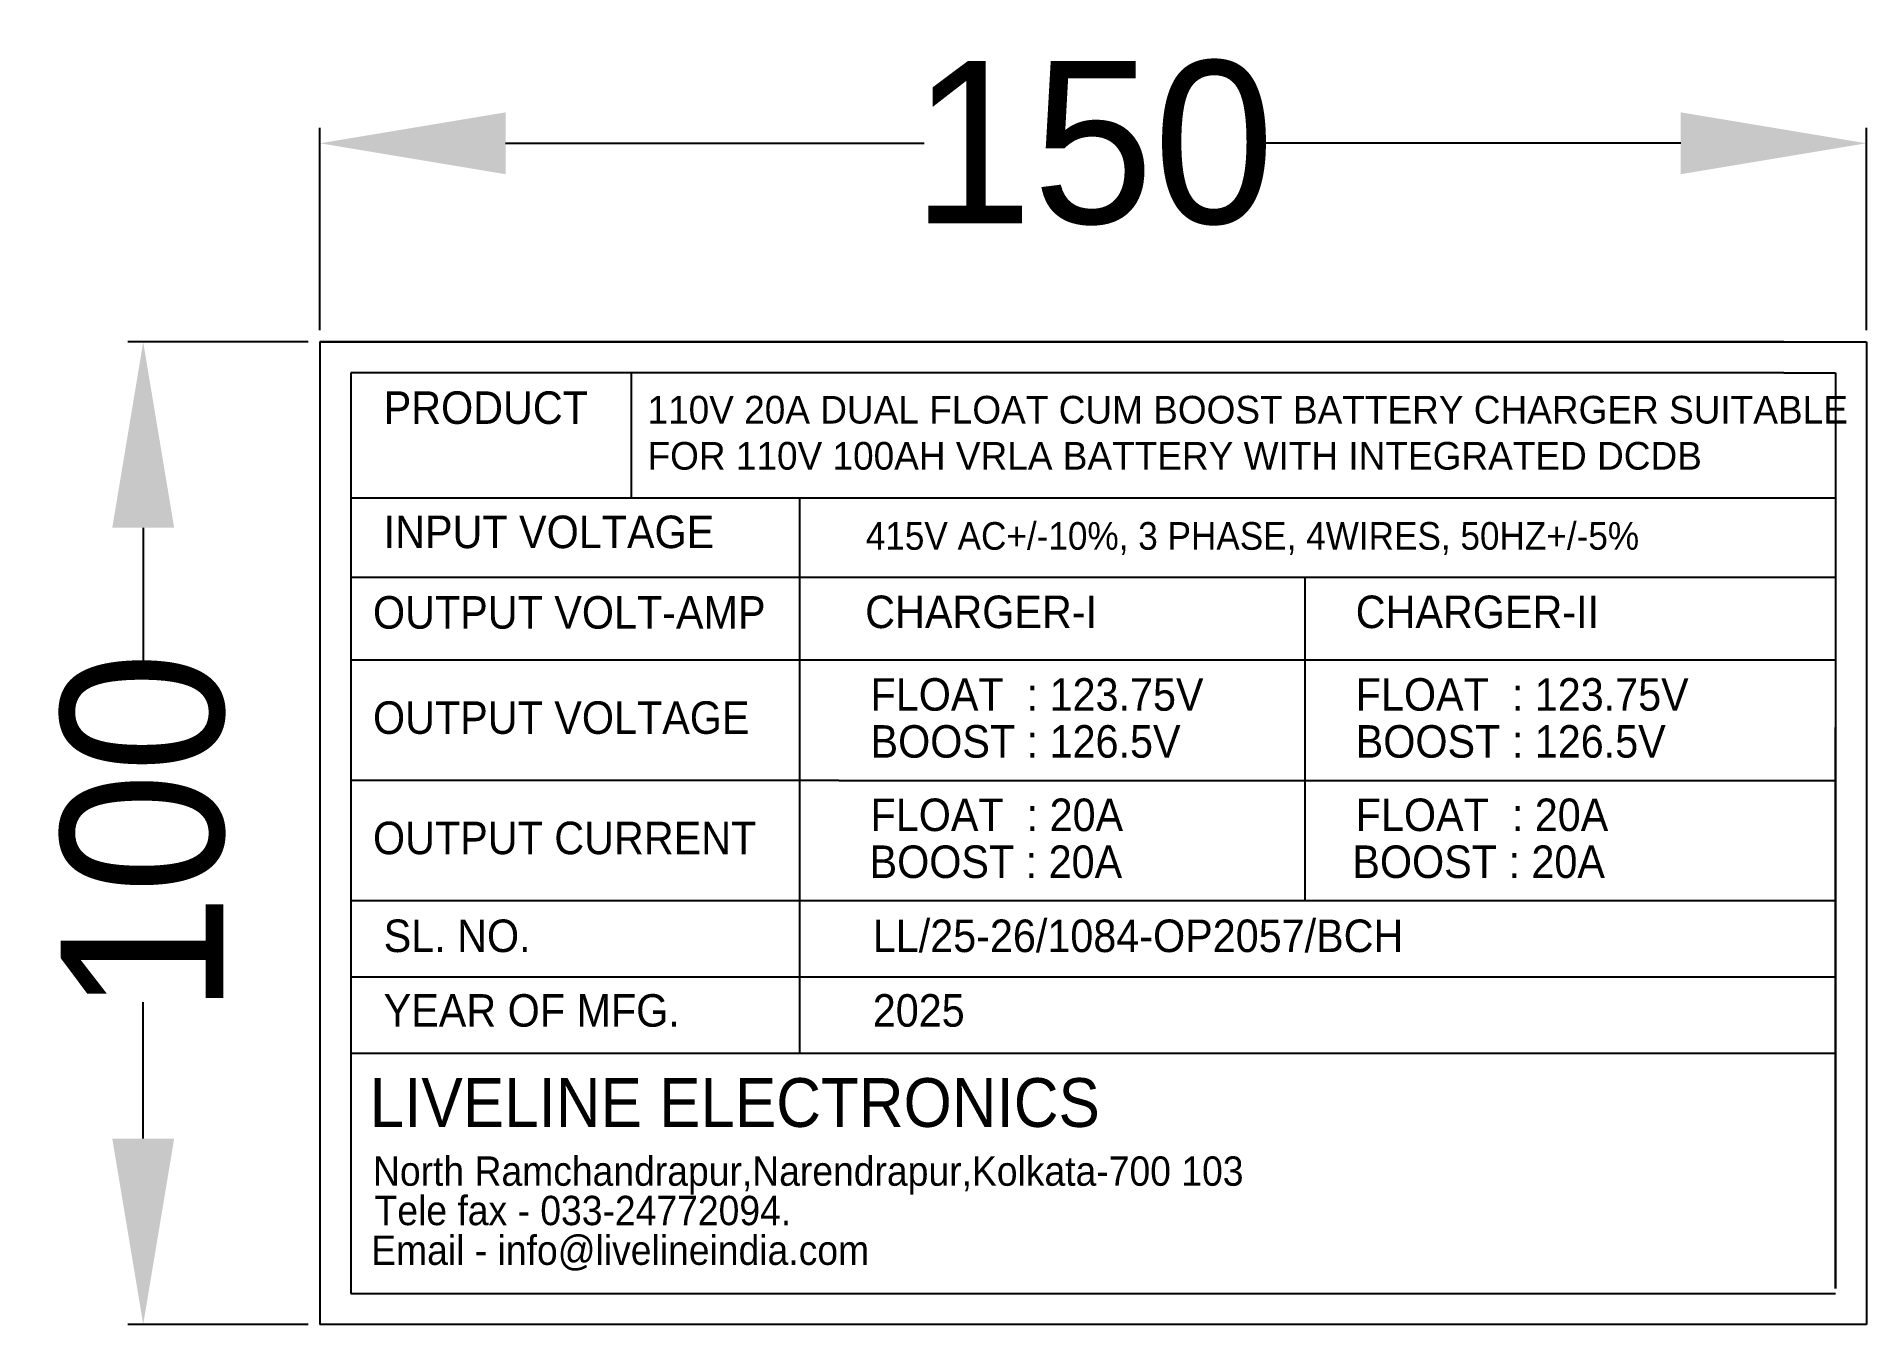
# Model space of a CAD drawing. Extents: x -1526 to -1289, y 2013 to 2179.
import ezdxf

# ---------------------------------------------------------------- set-up
doc = ezdxf.new("R2010")
doc.units = 0
doc.header["$LTSCALE"] = 4
doc.header["$MEASUREMENT"] = 0
doc.layers.get('0').update_dxf_attribs({"linetype": 'CONTINUOUS'})
doc.layers.get('DEFPOINTS').update_dxf_attribs({"linetype": 'CONTINUOUS'})
doc.styles.add('STYLE4', font='GOTHIC.TTF', dxfattribs={"height": 35})
doc.styles.add('STYLE5', font='GOTHIC.TTF', dxfattribs={"height": 21})
doc.dimstyles.get("Standard").update_dxf_attribs({"dimtxt": 0.18, "dimasz": 0.18, "dimexe": 0.18, "dimexo": 0.0625, "dimgap": 0.09, "dimtad": 0, "dimtih": 1, "dimtoh": 1, "dimdec": 4, "dimzin": 0, "dimdsep": 46, "dimtxsty": 'Standard', "dimcen": 0.09, "dimadec": 0, "dimazin": 0, "dimtfac": 1, "dimtdec": 4, "dimtofl": 0, "dimtmove": 0, "dimatfit": 3, "dimfxl": 1, "dimtolj": 1, "dimtzin": 0, "dimarcsym": 0})

# ---------------------------------------------------------------- blocks, each defined once
blk = doc.blocks.new('*D0')
at = {"color": 0, "lineweight": -2, "transparency": 16777216}
for p, q in [((-1489, 2141.25), (-1489, 2167.41)), ((-1289.17, 2141.25), (-1289.17, 2167.41)), ((-1465, 2165.41), (-1410.94, 2165.41)), ((-1313.17, 2165.41), (-1367.24, 2165.41))]:
    blk.add_line(p, q, dxfattribs=at)
at = {"color": 0, "transparency": 16777216}
for points in [[(-1465, 2169.41), (-1465, 2161.41), (-1489, 2165.41)], [(-1313.17, 2169.41), (-1313.17, 2161.41), (-1289.17, 2165.41)]]:
    blk.add_solid(points, dxfattribs=at)
at = {"layer": 'DEFPOINTS', "color": 0, "transparency": 16777216}
for p in [(-1289.17, 2165.41), (-1489, 2139.75), (-1289.17, 2139.75)]:
    blk.add_point(p, dxfattribs=at)
at = {"color": 0, "transparency": 16777216, "insert": (-1389.09, 2165.41), "char_height": 21, "attachment_point": 5, "style": 'STYLE5'}
blk.add_mtext('\\A1;150', dxfattribs=at)
blk = doc.blocks.new('*D1')
at = {"color": 0, "lineweight": -2, "transparency": 16777216}
for p, q in [((-1490.5, 2139.75), (-1513.83, 2139.75)), ((-1511.83, 2115.75), (-1511.83, 2098.14)), ((-1511.83, 2036.83), (-1511.83, 2054.45)), ((-1490.5, 2012.83), (-1513.83, 2012.83))]:
    blk.add_line(p, q, dxfattribs=at)
at = {"color": 0, "transparency": 16777216}
for points in [[(-1515.83, 2115.75), (-1507.83, 2115.75), (-1511.83, 2139.75)], [(-1515.83, 2036.83), (-1507.83, 2036.83), (-1511.83, 2012.83)]]:
    blk.add_solid(points, dxfattribs=at)
at = {"layer": 'DEFPOINTS', "color": 0, "transparency": 16777216}
for p in [(-1489, 2139.75), (-1511.83, 2012.83), (-1489, 2012.83)]:
    blk.add_point(p, dxfattribs=at)
at = {"color": 0, "transparency": 16777216, "insert": (-1511.83, 2076.29), "char_height": 21, "attachment_point": 5, "rotation": 90, "style": 'STYLE5'}
blk.add_mtext('\\A1;100', dxfattribs=at)

msp = doc.modelspace()

# ---------------------------------------------------------------- linework, layer by layer
for p, q in [((-1489, 2139.75), (-1489, 2012.83)), ((-1377.89, 2139.75), (-1489, 2139.75)), ((-1489, 2139.75), (-1289.17, 2139.75)), ((-1299.83, 2139.75), (-1485, 2139.75)), ((-1289.17, 2139.75), (-1289.17, 2012.83)), ((-1485, 2135.75), (-1485, 2016.83)), ((-1299.83, 2135.75), (-1485, 2135.75)), ((-1448.76, 2135.75), (-1448.76, 2119.57)), ((-1299.83, 2135.75), (-1293.18, 2135.75)), ((-1293.18, 2135.75), (-1293.18, 2112.56)), ((-1293.18, 2119.57), (-1485, 2119.57)), ((-1427.03, 2119.57), (-1427.03, 2047.84)), ((-1293.18, 2112.56), (-1293.18, 2031.03)), ((-1293.18, 2109.33), (-1485, 2109.33)), ((-1293.18, 2109.33), (-1485, 2109.33)), ((-1485, 2109.33), (-1485, 2067.56)), ((-1361.73, 2109.33), (-1361.73, 2067.56)), ((-1293.18, 2098.65), (-1485, 2098.65)), ((-1293.18, 2098.65), (-1485, 2098.65)), ((-1293.18, 2031.03), (-1293.18, 2089.94)), ((-1421.96, 2083.11), (-1485, 2083.11)), ((-1421.96, 2083.11), (-1293.18, 2083.11)), ((-1293.18, 2067.56), (-1485, 2067.56)), ((-1293.18, 2057.7), (-1485, 2057.7)), ((-1293.18, 2047.84), (-1485, 2047.84)), ((-1293.18, 2017.49), (-1293.18, 2048.34)), ((-1293.18, 2033.82), (-1293.18, 2017.49)), ((-1485, 2016.83), (-1485, 2016.83)), ((-1485, 2016.83), (-1485, 2016.83)), ((-1485, 2016.83), (-1293.18, 2016.83)), ((-1289.17, 2012.83), (-1489, 2012.83))]:
    msp.add_line(p, q)

# ---------------------------------------------------------------- texts
at = {"style": 'STYLE4', "width": 0.95}
for s, height, p in [('PRODUCT', 4.202, (-1480.76, 2129.16)), ('INPUT VOLTAGE', 4.2022, (-1480.76, 2113.11)), ('415V AC+/-10%%%, 3 PHASE, 4WIRES, 50HZ+/-5%%%', 3.574, (-1418.47, 2112.9)), ('OUTPUT VOLT-AMP', 4.2022, (-1482.14, 2102.71)), ('CHARGER-I', 4.202, (-1418.54, 2102.78)), ('CHARGER-II', 4.202, (-1355.16, 2102.78)), ('FLOAT  : 123.75V', 4.2022, (-1417.85, 2092.11)), ('FLOAT  : 123.75V', 4.2022, (-1355.16, 2092.11)), ('OUTPUT VOLTAGE', 4.2022, (-1482.14, 2089.12)), ('BOOST : 126.5V', 4.2022, (-1417.85, 2086.04)), ('BOOST : 126.5V', 4.2022, (-1355.16, 2086.04)), ('FLOAT  : 20A', 4.2022, (-1417.85, 2076.56)), ('FLOAT  : 20A', 4.2022, (-1355.16, 2076.56)), ('OUTPUT CURRENT', 4.2022, (-1482.14, 2073.57)), ('     BOOST : 20A', 4.2022, (-1425.39, 2070.5)), ('  BOOST : 20A', 4.2022, (-1358.56, 2070.5)), ('SL. NO.', 4.202, (-1480.76, 2060.93)), ('LL/25-26/1084-OP2057/BCH', 4.2022, (-1417.56, 2060.93)), ('YEAR OF MFG.', 4.2022, (-1480.76, 2051.29)), ('2025', 4.202, (-1417.56, 2051.29)), ('LIVELINE ELECTRONICS', 6.3033, (-1482.56, 2038.34)), ('North Ramchandrapur,Narendrapur,Kolkata-700 103', 3.7925, (-1482.14, 2030.74)), ('Tele fax - 033-24772094.', 3.7925, (-1481.94, 2025.65)), ('Email - info@livelineindia.com', 3.7925, (-1482.37, 2020.52))]:
    msp.add_text(s, height=height, dxfattribs=at).set_placement(p)
at = {"insert": (-1446.67, 2132.78), "char_height": 3.57395, "attachment_point": 1, "style": 'STYLE4'}
msp.add_mtext_dynamic_manual_height_columns('110V 20A DUAL FLOAT CUM BOOST BATTERY CHARGER SUITABLE FOR 110V 100AH VRLA BATTERY WITH INTEGRATED DCDB ', width=157.5378, gutter_width=150, heights=[25.56], dxfattribs=at)

# ---------------------------------------------------------------- dimensions: what is measured, and where the dimension line sits
dim = msp.add_linear_dim(base=(-1289.17, 2165.41), p1=(-1489, 2139.75), p2=(-1289.17, 2139.75), text='150', dimstyle='Standard', override={"dimtxt": 23, "dimasz": 24, "dimexe": 2, "dimexo": 1.5, "dimtih": 0, "dimtoh": 0, "dimdec": 0, "dimtxsty": 'STYLE5', "dimtmove": 2})
dim.commit()
dim.dimension.update_dxf_attribs({"geometry": '*D0', "text_midpoint": (-1389.09, 2165.41)})
dim = msp.add_linear_dim(base=(-1511.83, 2012.83), p1=(-1489, 2139.75), p2=(-1489, 2012.83), angle=90, text='100', dimstyle='Standard', override={"dimtxt": 23, "dimasz": 24, "dimexe": 2, "dimexo": 1.5, "dimtih": 0, "dimtoh": 0, "dimdec": 0, "dimtxsty": 'STYLE5', "dimtmove": 2})
dim.commit()
dim.dimension.update_dxf_attribs({"geometry": '*D1', "text_midpoint": (-1511.83, 2076.29)})

doc.saveas('drawing.dxf')
